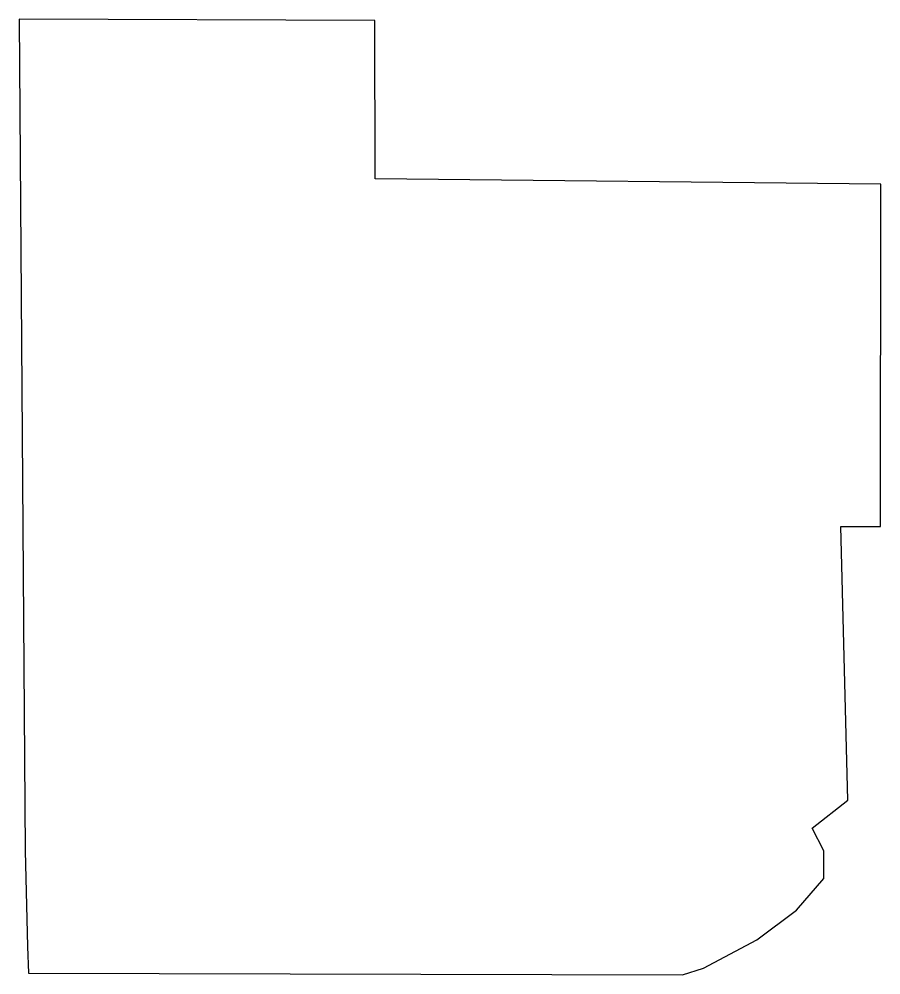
# Model space of a CAD drawing. Header units: inches. Extents: x 579858.8 to 579897.1, y 1339977.5 to 1340020.
import ezdxf

# ---------------------------------------------------------------- set-up
doc = ezdxf.new("R2010")
doc.units = ezdxf.units.IN
doc.header["$MEASUREMENT"] = 0

msp = doc.modelspace()

# ---------------------------------------------------------------- linework, layer by layer
at = {"color": 7, "ltscale": 0.5, "flags": 128}
msp.add_lwpolyline([(579897.106, 1340012.666), (579874.606, 1340012.906), (579874.586, 1340019.946), (579858.766, 1340020.006), (579859.036, 1339983.006), (579859.146, 1339978.756), (579859.177, 1339977.576), (579888.276, 1339977.496), (579889.216, 1339977.796), (579891.584, 1339979.049), (579893.346, 1339980.376), (579894.566, 1339981.786), (579894.566, 1339983.006), (579894.056, 1339984.016), (579895.631, 1339985.268), (579895.326, 1339997.436), (579897.086, 1339997.436)], close=True, dxfattribs=at)

doc.saveas('drawing.dxf')
